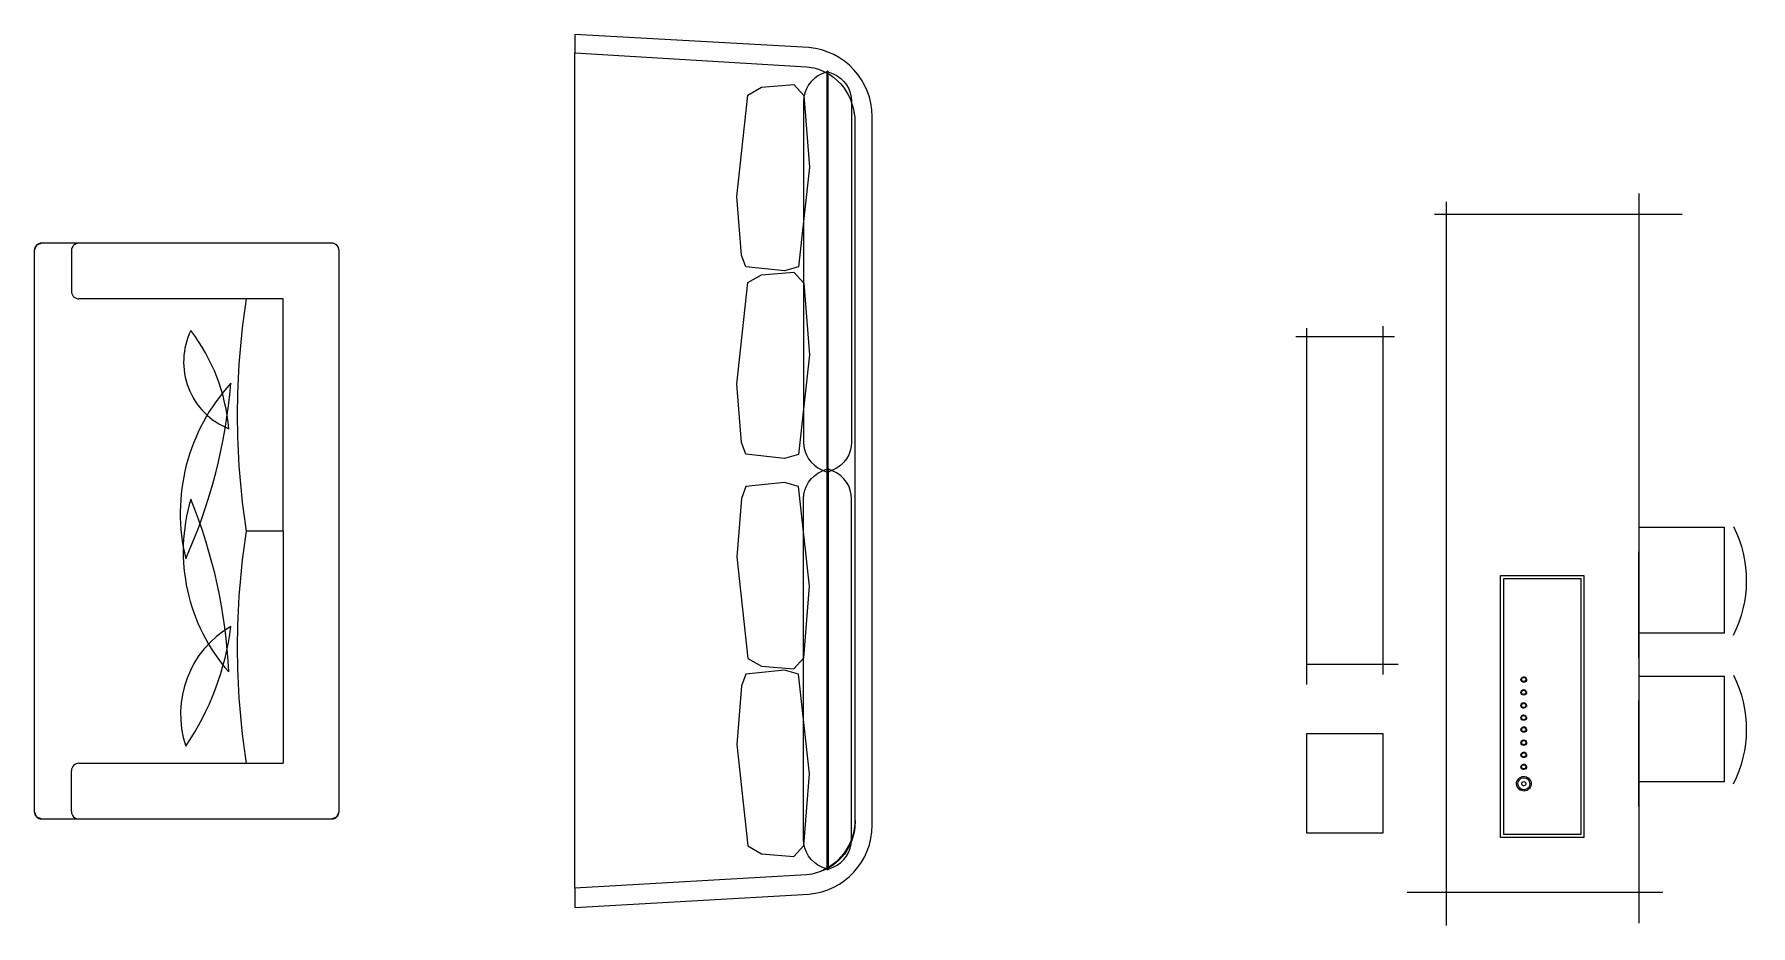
# Model space of a CAD drawing. Header units: millimetres. Extents: x -113526 to 211532, y -79714 to 28306.
# Drawn here: x 57359 to 61978, y 22350 to 24749 of the extents above; entities that cross this region are included whole.
import ezdxf

# ---------------------------------------------------------------- set-up
doc = ezdxf.new("R2010")
doc.units = ezdxf.units.MM
doc.layers.add('$Longfin_AP_HATCH', color=1, linetype='Continuous')
doc.layers.add('3粗线2 家具造型  - 7号线', color=7, linetype='Continuous')
doc.layers.add('WALL', color=160, linetype='Continuous', lineweight=30)
doc.styles.get("Standard").update_dxf_attribs({"font": 'txt', "bigfont": 'gbcbig.shx'})

# ---------------------------------------------------------------- blocks, each defined once
blk = doc.blocks.new('dsbgfaddmgh')
at = {"color": 4}
for p, q in [((173859355.3, 71138711.4, 0), (173859341.2, 71138705.5, 0)), ((173859514.1, 71138711.4, 0), (173859355.3, 71138711.4, 0)), ((173860135.3, 71138711.4, 0), (173859355.3, 71138711.4, 0)), ((173860131.2, 71138711.4, 0), (173859514.1, 71138711.4, 0)), ((173860135.3, 71138711.4, 0), (173860131.2, 71138711.4, 0)), ((173860141.3, 71138710.5, 0), (173860135.3, 71138711.4, 0)), ((173860149.5, 71138705.5, 0), (173860141.3, 71138710.5, 0)), ((173859341.2, 71138705.5, 0), (173859335.3, 71138691.4, 0)), ((173859335.3, 71138691.4, 0), (173859335.3, 71137181.4, 0)), ((173859335.3, 71138691.4, 0), (173859335.3, 71137181.4, 0)), ((173859341.2, 71138705.5, 0), (173859341.2, 71138705.5, 0)), ((173859435.3, 71138691.4, 0), (173859435.3, 71138581.4, 0)), ((173860152.7, 71138701.3, 0), (173860149.5, 71138705.5, 0)), ((173860155.3, 71138691.4, 0), (173860152.7, 71138701.3, 0)), ((173860155.3, 71137192.1, 0), (173860155.3, 71138691.4, 0)), ((173860155.3, 71137181.4, 0), (173860155.3, 71138691.4, 0)), ((173860005.3, 71138561.4, 0), (173859455.3, 71138561.4, 0)), ((173860005.3, 71137936.4, 0), (173860005.3, 71138561.4, 0)), ((173860005.3, 71137936.4, 0), (173859905.3, 71137936.4, 0)), ((173860005.3, 71137936.4, 0), (173859905.3, 71137936.4, 0)), ((173860005.3, 71137936.4, 0), (173860005.3, 71137311.4, 0)), ((173859435.3, 71137181.4, 0), (173859435.3, 71137291.4, 0)), ((173859455.3, 71137311.4, 0), (173860005.3, 71137311.4, 0)), ((173860155.3, 71137181.4, 0), (173860155.3, 71137192.1, 0)), ((173859335.3, 71137181.4, 0), (173859341.2, 71137167.3, 0)), ((173859341.2, 71137167.3, 0), (173859355.3, 71137161.4, 0)), ((173859355.3, 71137161.4, 0), (173860135.3, 71137161.4, 0)), ((173859355.3, 71137161.4, 0), (173860135.3, 71137161.4, 0)), ((173860135.3, 71137161.4, 0), (173860149.5, 71137167.3, 0)), ((173860149.5, 71137167.3, 0), (173860155.3, 71137181.4, 0)), ((173860149.5, 71137167.3, 0), (173860149.5, 71137167.3, 0))]:
    blk.add_line(p, q, dxfattribs=at)
at = {"color": 250, "elevation": 0}
for points in [[(173859858.5, 71138211.7, 0.143871), (173859756.3, 71138476.2, 0.433403)], [(173859742.9, 71137861.8, 0.083637), (173859864.4, 71138334.2, 0.251952)], [(173859858.5, 71137557.4, 0.085778), (173859756.3, 71138021.9, 0.258401)], [(173859742.9, 71137357.5, 0.118403), (173859864.4, 71137679.9, 0.356684)]]:
    blk.add_lwpolyline(points, format="xyb", close=True, dxfattribs=at)
at = {"color": 4}
for centre, radius, start, end in [((173859355.3, 71138691.4, 0), 20, 90, 180), ((173859455.3, 71138691.4, 0), 20, 90, 180), ((173860135.3, 71138691.4, 0), 20, 0, 90), ((173859455.3, 71138581.4, 0), 20, 180, 270), ((173861930.6, 71138248.9, 0), 2049.2, 171.2284, 188.7716), ((173861930.6, 71137623.9, 0), 2049.2, 171.2284, 188.7716), ((173859455.3, 71137291.4, 0), 20, 90, 180), ((173859355.3, 71137181.4, 0), 20, 179.9998, 270), ((173859455.3, 71137181.4, 0), 20, 180, 270), ((173860135.3, 71137181.4, 0), 20, 270, 0)]:
    blk.add_arc(centre, radius, start, end, dxfattribs=at)
blk = doc.blocks.new('dfbgadhfgmn')
at = {"color": 4, "linetype": 'Continuous', "lineweight": 5, "flags": 128}
for points in [[(173861589.7, 71139038.2), (173861589.7, 71139052.4, 0.390066), (173861419.2, 71139237.6), (173860789.7, 71139273.4), (173860789.7, 71139223.3), (173861413.2, 71139186, -0.106319), (173861463.7, 71139171.6), (173861464.1, 71139171.4), (173861475.8, 71139165.2), (173861486.7, 71139157.4), (173861496.8, 71139148.6, -0.16184), (173861540.2, 71139066.2), (173861540.5, 71139064.2), (173861542.8, 71139050.4), (173861543.5, 71139035.1), (173861543.5, 71137161.7), (173861543.6, 71137153.3, -0.338394), (173861439.8, 71137016), (173861427.2, 71137012.5), (173861413.2, 71137010.8), (173860789.7, 71136975.5), (173860789.7, 71136923.4), (173861419.2, 71136959.2, 0.390066), (173861589.7, 71137144.5), (173861589.7, 71137158.6)], [(173861496.8, 71139148.6, -0.16184), (173861540.2, 71139066.2), (173861542.8, 71139050.4), (173861543.5, 71139035.1), (173861543.5, 71137161.7), (173861543.5, 71137159.9, -0.338394), (173861433.4, 71137014.2), (173861427.2, 71137012.5), (173861413.2, 71137010.8), (173860789.7, 71136975.5), (173860789.7, 71139223.3), (173861413.2, 71139186, -0.106319), (173861463.7, 71139171.6), (173861475.8, 71139165.2), (173861486.7, 71139157.4)], [(173861470.3, 71138094.1, 0.414214), (173861471.3, 71138095.1), (173861471.3, 71139173.1, 0.414214), (173861470.3, 71139174.1), (173861469.4, 71139174.1, 0.414214), (173861468.4, 71139173.1), (173861468.4, 71138095.1, 0.414214), (173861469.4, 71138094.1)], [(173861534.4, 71138175.7, -0.300754), (173861485, 71138101.1), (173861471.3, 71138095.3), (173861471.3, 71139172.9), (173861485, 71139167.1, -0.300754), (173861534.4, 71139092.5)], [(173861470.3, 71138104.7, -0.414214), (173861471.3, 71138103.7), (173861471.3, 71137025.7, -0.414214), (173861470.3, 71137024.7), (173861469.4, 71137024.7, -0.414214), (173861468.4, 71137025.7), (173861468.4, 71138103.7, -0.414214), (173861469.4, 71138104.7)], [(173861534.4, 71138023.1, 0.300754), (173861485, 71138097.7), (173861471.3, 71138103.6), (173861471.3, 71137025.9), (173861485, 71137031.7, 0.300754), (173861534.4, 71137106.4)]]:
    blk.add_lwpolyline(points, format="xyb", close=True, dxfattribs=at)
at = {"color": 8, "linetype": 'Continuous', "lineweight": 5, "flags": 128}
for points in [[(173861405.4, 71138175.7, 0.300754), (173861454.7, 71138101.1), (173861468.4, 71138095.3), (173861468.4, 71139172.9), (173861454.7, 71139167.1, 0.300754), (173861405.4, 71139092.5)], [(173861405.4, 71138023.1, -0.300754), (173861454.7, 71138097.7), (173861468.4, 71138103.6), (173861468.4, 71137025.9), (173861454.7, 71137031.7, -0.300754), (173861405.4, 71137106.4)]]:
    blk.add_lwpolyline(points, format="xyb", close=True, dxfattribs=at)
for points in [[(173861378.6, 71139138), (173861405.6, 71139108.7), (173861420.8, 71138915.9), (173861391.4, 71138647.5), (173861353.8, 71138636.5), (173861249.5, 71138648), (173861237.8, 71138679.4), (173861225.3, 71138836.7), (173861255.3, 71139110.1), (173861292.3, 71139131.2)], [(173861378.6, 71138633), (173861405.6, 71138603.7), (173861420.8, 71138410.9), (173861391.4, 71138142.5), (173861353.8, 71138131.5), (173861249.5, 71138143), (173861237.8, 71138174.4), (173861225.3, 71138331.7), (173861255.3, 71138605.1), (173861292.3, 71138626.2)], [(173861378.6, 71137565.8), (173861405.6, 71137595.1), (173861420.8, 71137787.9), (173861391.4, 71138056.3), (173861353.8, 71138067.3), (173861249.5, 71138055.9), (173861237.8, 71138024.4), (173861225.3, 71137867.1), (173861255.3, 71137593.7), (173861292.3, 71137572.6)], [(173861378.6, 71137060.8), (173861405.6, 71137090.1), (173861420.8, 71137282.9), (173861391.4, 71137551.3), (173861353.8, 71137562.3), (173861249.5, 71137550.9), (173861237.8, 71137519.4), (173861225.3, 71137362.1), (173861255.3, 71137088.7), (173861292.3, 71137067.6)]]:
    blk.add_lwpolyline(points, close=True, dxfattribs=at)
blk = doc.blocks.new('tytruytu')
at = {"color": 4}
for p, q in [((616486.2, -66409.5), (617153, -66409.5)), ((616603, -66409.5), (617120.6, -66409.5)), ((616373.5, -67251.6), (616373.5, -67536.8)), ((616603, -67251.6), (616373.5, -67251.6)), ((616603, -67603), (616603, -67317.8)), ((616373.5, -67536.8), (616603, -67536.8)), ((616373.5, -67652.1), (616373.5, -67937.3)), ((616603, -67652.1), (616373.5, -67652.1)), ((616603, -68003.5), (616603, -67718.2)), ((616373.5, -67937.3), (616603, -67937.3)), ((616538.3, -68235), (617226.7, -68235))]:
    blk.add_line(p, q, dxfattribs=at)
at = {"color": 250}
for p, q in [((616751, -67381.2), (616751, -68086.8)), ((616975, -67381.2), (616751, -67381.2)), ((616759.4, -67389.6), (616759.4, -68078.4)), ((616966.6, -67389.6), (616759.4, -67389.6)), ((616966.6, -68078.4), (616966.6, -67389.6)), ((616975, -68086.8), (616975, -67381.2)), ((616751, -68086.8), (616975, -68086.8)), ((616759.4, -68078.4), (616966.6, -68078.4))]:
    blk.add_line(p, q, dxfattribs=at)
at = {"color": 4}
blk.add_lwpolyline([(617292.4, -67806.8), (617292.4, -68074.6), (617496.1, -68074.6), (617496.1, -67806.8)], close=True, dxfattribs=at)
for centre, major_axis, start_param, end_param in [((616640.6, -67395.2), (-0.6, 326.6), 1.106841, 2.038175), ((616640.6, -67795.7), (-0.9, 326.6), 1.105922, 2.037256)]:
    blk.add_ellipse(centre, major_axis=major_axis, ratio=1, start_param=start_param, end_param=end_param, dxfattribs=at)
at = {"layer": '3粗线2 家具造型  - 7号线', "color": 250, "extrusion": (0, 0, -1)}
for centre, major_axis, start_param, end_param in [((616912.8, -67661.5), (-5.24, 5.24), 1.228262, 7.511447), ((616912.8, -67696.1), (-5.24, 5.24), 1.228262, 7.511447), ((616912.8, -67731.3), (-5.24, 5.24), 1.228262, 7.511447), ((616912.8, -67764.3), (-5.24, 5.24), 1.228262, 7.511447), ((616912.8, -67796.2), (-5.24, 5.24), 1.228262, 7.511447), ((616912.8, -67831.3), (-5.24, 5.24), 1.228262, 7.511447), ((616912.8, -67864.3), (-5.24, 5.24), 1.228262, 7.511447), ((616912.5, -67941.9), (-14, 14), 1.228262, 7.511447), ((616912.5, -67941.9), (-11.5, 11.5), 1.228262, 7.511447), ((616912.8, -67896.5), (-5.24, -5.24), 5.940651, 12.223836), ((616912.5, -67941.9), (-3.98, 3.98), 1.228262, 7.511447)]:
    blk.add_ellipse(centre, major_axis=major_axis, ratio=1, start_param=start_param, end_param=end_param, dxfattribs=at)
at = {"layer": '3粗线2 家具造型  - 7号线', "color": 250}
for points, knots in [([(616914.8, -67666.9), (616914.4, -67667), (616913.9, -67667.1), (616912.8, -67667.3), (616912.1, -67667.2), (616910.7, -67666.9), (616910.1, -67666.6), (616908.9, -67665.7), (616908.4, -67665.2), (616907.7, -67664), (616907.4, -67663.4), (616907.1, -67662), (616907.1, -67661.3), (616907.3, -67659.9), (616907.5, -67659.2), (616908.2, -67658), (616908.7, -67657.4), (616909.8, -67656.6), (616910.5, -67656.2), (616911.8, -67655.8), (616912.5, -67655.7), (616913.9, -67655.8), (616914.6, -67656), (616915.9, -67656.6), (616916.5, -67657), (616917.5, -67658.1), (616917.9, -67658.7), (616918.4, -67660), (616918.5, -67660.7), (616918.6, -67662.1), (616918.4, -67662.8), (616918, -67664.1), (616917.6, -67664.7), (616916.7, -67665.8), (616916.1, -67666.2), (616915.2, -67666.7), (616915, -67666.8), (616914.8, -67666.9)], [3.926991, 3.926991, 3.926991, 3.926991, 4.147101, 4.147101, 4.517673, 4.517673, 4.888245, 4.888245, 5.258817, 5.258817, 5.629389, 5.629389, 5.999961, 5.999961, 6.370533, 6.370533, 6.741105, 6.741105, 7.111677, 7.111677, 7.482249, 7.482249, 7.852821, 7.852821, 8.223393, 8.223393, 8.593965, 8.593965, 8.964537, 8.964537, 9.335109, 9.335109, 9.705681, 9.705681, 10.076253, 10.076253, 10.210176, 10.210176, 10.210176, 10.210176]), ([(616914.8, -67701.5), (616914.4, -67701.7), (616913.9, -67701.7), (616912.8, -67701.9), (616912.1, -67701.8), (616910.7, -67701.5), (616910.1, -67701.2), (616908.9, -67700.4), (616908.4, -67699.9), (616907.7, -67698.7), (616907.4, -67698), (616907.1, -67696.6), (616907.1, -67695.9), (616907.3, -67694.5), (616907.5, -67693.8), (616908.2, -67692.6), (616908.7, -67692.1), (616909.8, -67691.2), (616910.5, -67690.9), (616911.8, -67690.4), (616912.5, -67690.4), (616913.9, -67690.5), (616914.6, -67690.6), (616915.9, -67691.2), (616916.5, -67691.7), (616917.5, -67692.7), (616917.9, -67693.3), (616918.4, -67694.6), (616918.5, -67695.3), (616918.6, -67696.7), (616918.4, -67697.4), (616918, -67698.8), (616917.6, -67699.4), (616916.7, -67700.4), (616916.1, -67700.9), (616915.2, -67701.3), (616915, -67701.4), (616914.8, -67701.5)], [3.926991, 3.926991, 3.926991, 3.926991, 4.147101, 4.147101, 4.517673, 4.517673, 4.888245, 4.888245, 5.258817, 5.258817, 5.629389, 5.629389, 5.999961, 5.999961, 6.370533, 6.370533, 6.741105, 6.741105, 7.111677, 7.111677, 7.482249, 7.482249, 7.852821, 7.852821, 8.223393, 8.223393, 8.593965, 8.593965, 8.964537, 8.964537, 9.335109, 9.335109, 9.705681, 9.705681, 10.076253, 10.076253, 10.210176, 10.210176, 10.210176, 10.210176]), ([(616914.8, -67736.7), (616914.4, -67736.8), (616913.9, -67736.9), (616912.8, -67737), (616912.1, -67737), (616910.7, -67736.6), (616910.1, -67736.3), (616908.9, -67735.5), (616908.4, -67735), (616907.7, -67733.8), (616907.4, -67733.1), (616907.1, -67731.8), (616907.1, -67731), (616907.3, -67729.6), (616907.5, -67729), (616908.2, -67727.8), (616908.7, -67727.2), (616909.8, -67726.3), (616910.5, -67726), (616911.8, -67725.6), (616912.5, -67725.5), (616913.9, -67725.6), (616914.6, -67725.8), (616915.9, -67726.4), (616916.5, -67726.8), (616917.5, -67727.8), (616917.9, -67728.4), (616918.4, -67729.7), (616918.5, -67730.5), (616918.6, -67731.9), (616918.4, -67732.6), (616918, -67733.9), (616917.6, -67734.5), (616916.7, -67735.6), (616916.1, -67736), (616915.2, -67736.5), (616915, -67736.6), (616914.8, -67736.7)], [3.926991, 3.926991, 3.926991, 3.926991, 4.147101, 4.147101, 4.517673, 4.517673, 4.888245, 4.888245, 5.258817, 5.258817, 5.629389, 5.629389, 5.999961, 5.999961, 6.370533, 6.370533, 6.741105, 6.741105, 7.111677, 7.111677, 7.482249, 7.482249, 7.852821, 7.852821, 8.223393, 8.223393, 8.593965, 8.593965, 8.964537, 8.964537, 9.335109, 9.335109, 9.705681, 9.705681, 10.076253, 10.076253, 10.210176, 10.210176, 10.210176, 10.210176]), ([(616914.8, -67769.7), (616914.4, -67769.8), (616913.9, -67769.9), (616912.8, -67770), (616912.1, -67770), (616910.7, -67769.7), (616910.1, -67769.4), (616908.9, -67768.5), (616908.4, -67768), (616907.7, -67766.8), (616907.4, -67766.2), (616907.1, -67764.8), (616907.1, -67764.1), (616907.3, -67762.7), (616907.5, -67762), (616908.2, -67760.8), (616908.7, -67760.2), (616909.8, -67759.3), (616910.5, -67759), (616911.8, -67758.6), (616912.5, -67758.5), (616913.9, -67758.6), (616914.6, -67758.8), (616915.9, -67759.4), (616916.5, -67759.8), (616917.5, -67760.8), (616917.9, -67761.5), (616918.4, -67762.8), (616918.5, -67763.5), (616918.6, -67764.9), (616918.4, -67765.6), (616918, -67766.9), (616917.6, -67767.5), (616916.7, -67768.6), (616916.1, -67769), (616915.2, -67769.5), (616915, -67769.6), (616914.8, -67769.7)], [3.926991, 3.926991, 3.926991, 3.926991, 4.147101, 4.147101, 4.517673, 4.517673, 4.888245, 4.888245, 5.258817, 5.258817, 5.629389, 5.629389, 5.999961, 5.999961, 6.370533, 6.370533, 6.741105, 6.741105, 7.111677, 7.111677, 7.482249, 7.482249, 7.852821, 7.852821, 8.223393, 8.223393, 8.593965, 8.593965, 8.964537, 8.964537, 9.335109, 9.335109, 9.705681, 9.705681, 10.076253, 10.076253, 10.210176, 10.210176, 10.210176, 10.210176]), ([(616914.8, -67801.6), (616914.4, -67801.7), (616913.9, -67801.8), (616912.8, -67801.9), (616912.1, -67801.9), (616910.7, -67801.5), (616910.1, -67801.2), (616908.9, -67800.4), (616908.4, -67799.9), (616907.7, -67798.7), (616907.4, -67798.1), (616907.1, -67796.7), (616907.1, -67796), (616907.3, -67794.6), (616907.5, -67793.9), (616908.2, -67792.7), (616908.7, -67792.1), (616909.8, -67791.2), (616910.5, -67790.9), (616911.8, -67790.5), (616912.5, -67790.4), (616913.9, -67790.5), (616914.6, -67790.7), (616915.9, -67791.3), (616916.5, -67791.7), (616917.5, -67792.7), (616917.9, -67793.3), (616918.4, -67794.7), (616918.5, -67795.4), (616918.6, -67796.8), (616918.4, -67797.5), (616918, -67798.8), (616917.6, -67799.4), (616916.7, -67800.5), (616916.1, -67800.9), (616915.2, -67801.4), (616915, -67801.5), (616914.8, -67801.6)], [3.926991, 3.926991, 3.926991, 3.926991, 4.147101, 4.147101, 4.517673, 4.517673, 4.888245, 4.888245, 5.258817, 5.258817, 5.629389, 5.629389, 5.999961, 5.999961, 6.370533, 6.370533, 6.741105, 6.741105, 7.111677, 7.111677, 7.482249, 7.482249, 7.852821, 7.852821, 8.223393, 8.223393, 8.593965, 8.593965, 8.964537, 8.964537, 9.335109, 9.335109, 9.705681, 9.705681, 10.076253, 10.076253, 10.210176, 10.210176, 10.210176, 10.210176]), ([(616914.8, -67836.7), (616914.4, -67836.8), (616913.9, -67836.9), (616912.8, -67837.1), (616912.1, -67837), (616910.7, -67836.7), (616910.1, -67836.4), (616908.9, -67835.6), (616908.4, -67835), (616907.7, -67833.9), (616907.4, -67833.2), (616907.1, -67831.8), (616907.1, -67831.1), (616907.3, -67829.7), (616907.5, -67829), (616908.2, -67827.8), (616908.7, -67827.3), (616909.8, -67826.4), (616910.5, -67826), (616911.8, -67825.6), (616912.5, -67825.5), (616913.9, -67825.6), (616914.6, -67825.8), (616915.9, -67826.4), (616916.5, -67826.9), (616917.5, -67827.9), (616917.9, -67828.5), (616918.4, -67829.8), (616918.5, -67830.5), (616918.6, -67831.9), (616918.4, -67832.6), (616918, -67834), (616917.6, -67834.6), (616916.7, -67835.6), (616916.1, -67836.1), (616915.2, -67836.5), (616915, -67836.6), (616914.8, -67836.7)], [3.926991, 3.926991, 3.926991, 3.926991, 4.147101, 4.147101, 4.517673, 4.517673, 4.888245, 4.888245, 5.258817, 5.258817, 5.629389, 5.629389, 5.999961, 5.999961, 6.370533, 6.370533, 6.741105, 6.741105, 7.111677, 7.111677, 7.482249, 7.482249, 7.852821, 7.852821, 8.223393, 8.223393, 8.593965, 8.593965, 8.964537, 8.964537, 9.335109, 9.335109, 9.705681, 9.705681, 10.076253, 10.076253, 10.210176, 10.210176, 10.210176, 10.210176]), ([(616914.8, -67869.7), (616914.4, -67869.9), (616913.9, -67870), (616912.8, -67870.1), (616912.1, -67870), (616910.7, -67869.7), (616910.1, -67869.4), (616908.9, -67868.6), (616908.4, -67868.1), (616907.7, -67866.9), (616907.4, -67866.2), (616907.1, -67864.8), (616907.1, -67864.1), (616907.3, -67862.7), (616907.5, -67862), (616908.2, -67860.8), (616908.7, -67860.3), (616909.8, -67859.4), (616910.5, -67859.1), (616911.8, -67858.6), (616912.5, -67858.6), (616913.9, -67858.7), (616914.6, -67858.8), (616915.9, -67859.4), (616916.5, -67859.9), (616917.5, -67860.9), (616917.9, -67861.5), (616918.4, -67862.8), (616918.5, -67863.5), (616918.6, -67864.9), (616918.4, -67865.6), (616918, -67867), (616917.6, -67867.6), (616916.7, -67868.6), (616916.1, -67869.1), (616915.2, -67869.5), (616915, -67869.6), (616914.8, -67869.7)], [3.926991, 3.926991, 3.926991, 3.926991, 4.147101, 4.147101, 4.517673, 4.517673, 4.888245, 4.888245, 5.258817, 5.258817, 5.629389, 5.629389, 5.999961, 5.999961, 6.370533, 6.370533, 6.741105, 6.741105, 7.111677, 7.111677, 7.482249, 7.482249, 7.852821, 7.852821, 8.223393, 8.223393, 8.593965, 8.593965, 8.964537, 8.964537, 9.335109, 9.335109, 9.705681, 9.705681, 10.076253, 10.076253, 10.210176, 10.210176, 10.210176, 10.210176]), ([(616914.8, -67901.9), (616914.4, -67902), (616913.9, -67902.1), (616912.8, -67902.3), (616912.1, -67902.2), (616910.7, -67901.9), (616910.1, -67901.6), (616908.9, -67900.8), (616908.4, -67900.2), (616907.7, -67899.1), (616907.4, -67898.4), (616907.1, -67897), (616907.1, -67896.3), (616907.3, -67894.9), (616907.5, -67894.2), (616908.2, -67893), (616908.7, -67892.4), (616909.8, -67891.6), (616910.5, -67891.2), (616911.8, -67890.8), (616912.5, -67890.7), (616913.9, -67890.8), (616914.6, -67891), (616915.9, -67891.6), (616916.5, -67892), (616917.5, -67893.1), (616917.9, -67893.7), (616918.4, -67895), (616918.5, -67895.7), (616918.6, -67897.1), (616918.4, -67897.8), (616918, -67899.1), (616917.6, -67899.8), (616916.7, -67900.8), (616916.1, -67901.3), (616915.2, -67901.7), (616915, -67901.8), (616914.8, -67901.9)], [5.497787, 5.497787, 5.497787, 5.497787, 5.717897, 5.717897, 6.088469, 6.088469, 6.459041, 6.459041, 6.829613, 6.829613, 7.200185, 7.200185, 7.570757, 7.570757, 7.941329, 7.941329, 8.311901, 8.311901, 8.682473, 8.682473, 9.053045, 9.053045, 9.423617, 9.423617, 9.794189, 9.794189, 10.164761, 10.164761, 10.535333, 10.535333, 10.905905, 10.905905, 11.276477, 11.276477, 11.647049, 11.647049, 11.780972, 11.780972, 11.780972, 11.780972])]:
    blk.add_open_spline(points, degree=3, knots=knots, dxfattribs=at)
at = {"layer": 'WALL', "color": 4, "lineweight": -3}
for p, q in [((616603, -66353.2), (616603, -68317.6)), ((617120.6, -68324), (617120.6, -66375.4)), ((617292.4, -66710.6), (617292.4, -67647.9)), ((617496.7, -67674.5), (617496.7, -66715.8)), ((617526.1, -66738), (617260.9, -66738)), ((617250.9, -67621.1), (617496.7, -67621.1))]:
    blk.add_line(p, q, dxfattribs=at)
at = {"color": 250, "text_generation_flag": 4, "flags": 9}
for tag, p in [('ZSIZE', (616602.7, -67317.4, 0)), ('YSIZE', (616602.7, -67318, 0)), ('XSIZE', (616602.7, -67318.2, 0)), ('ZSIZE', (616602.7, -67717.9, 0)), ('YSIZE', (616602.7, -67718.5, 0)), ('XSIZE', (616602.7, -67718.7, 0))]:
    blk.add_attdef(tag, p, '', height=0.36, rotation=90, dxfattribs=at)

msp = doc.modelspace()

# ---------------------------------------------------------------- block references
at = {"layer": '$Longfin_AP_HATCH', "color": 2}
for name in ['dfbgadhfgmn', 'dsbgfaddmgh']:
    msp.add_blockref(name, (-173801975.9, -71114524), dxfattribs=at)
at = {"color": 250, "xscale": -1}
msp.add_blockref('tytruytu', (678279.9, 90674.2), dxfattribs=at)

doc.saveas('drawing.dxf')
